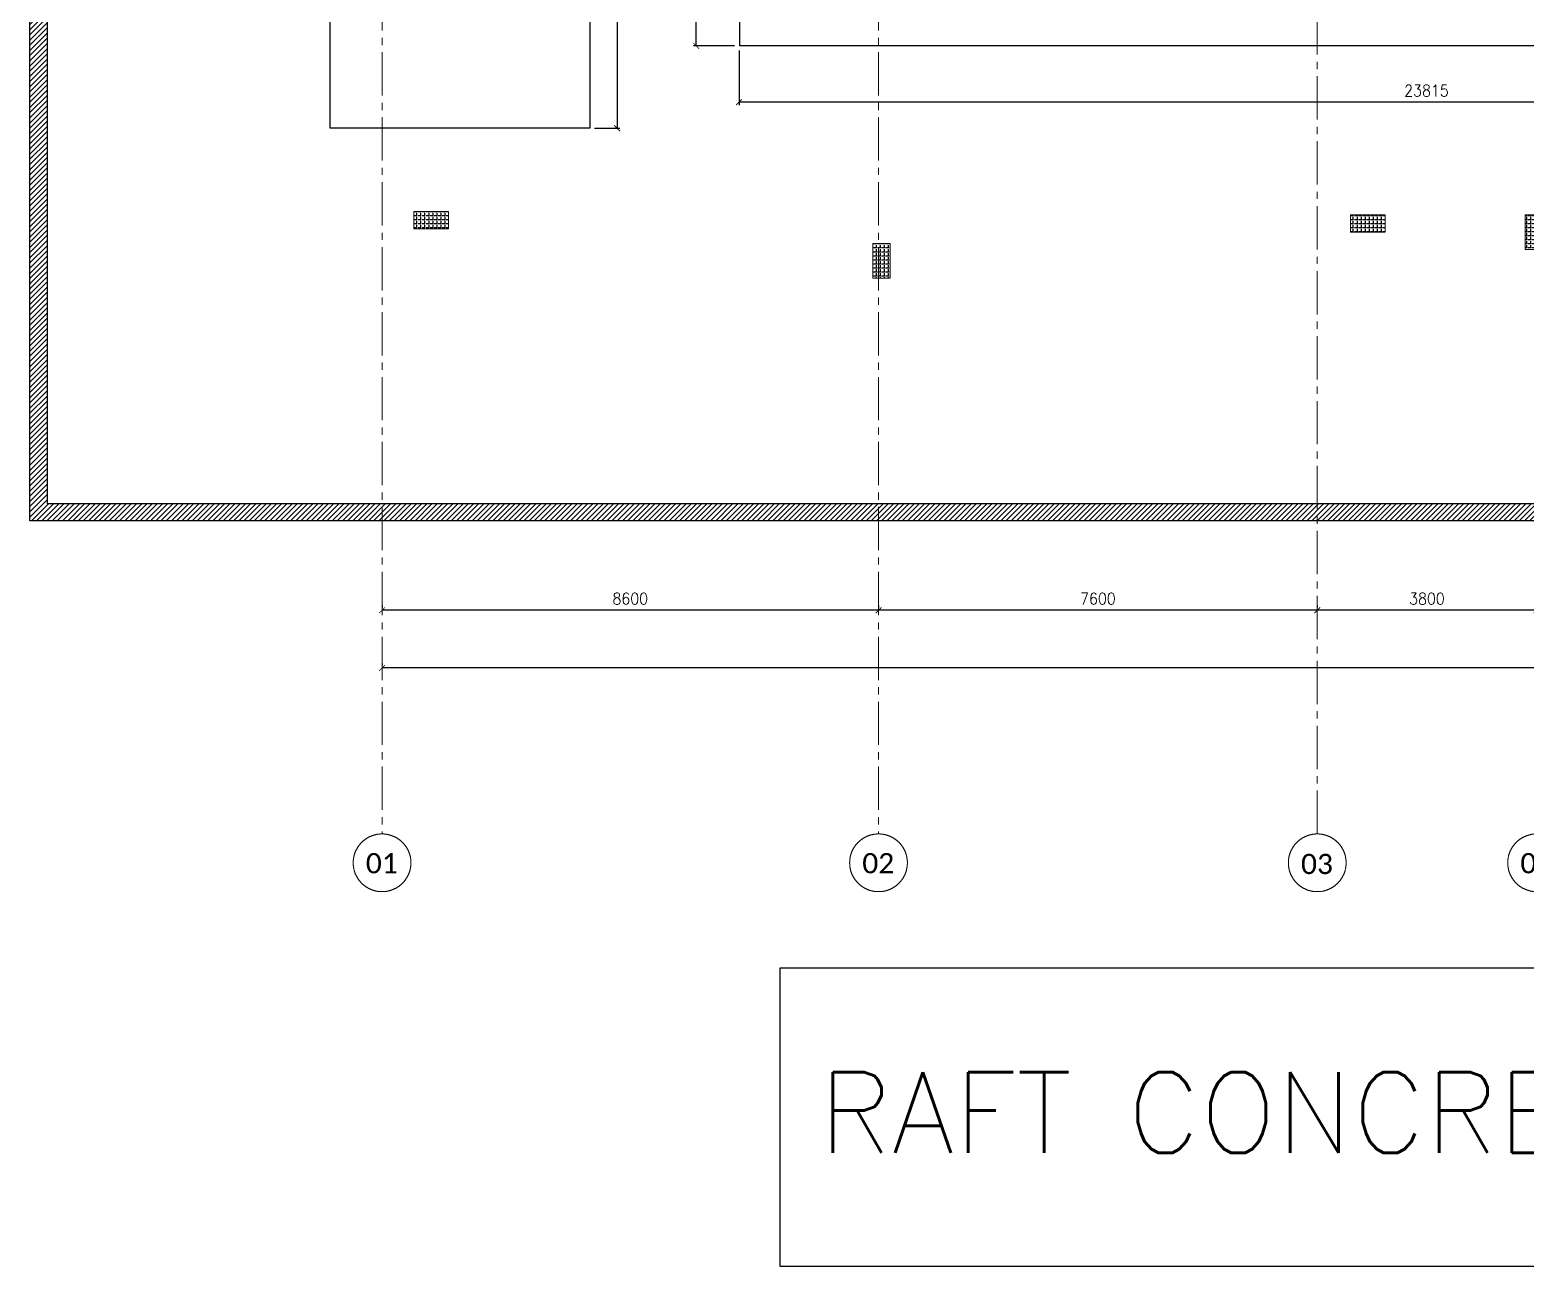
# Model space of a CAD drawing. Header units: millimetres. Extents: x -967280 to 3852, y 2833 to 1955156.
# Drawn here: x -646929 to -621011, y 365125 to 386540 of the extents above; entities that cross this region are included whole.
import ezdxf

# ---------------------------------------------------------------- set-up
doc = ezdxf.new("R2010")
doc.units = ezdxf.units.MM
doc.header["$LTSCALE"] = 1000
doc.header["$PDMODE"] = 35
doc.header["$PDSIZE"] = 25
doc.linetypes.add('Columns_Structural070816$0$CENTER2', pattern=[1.125, 0.75, -0.125, 0.125, -0.125])
doc.linetypes.add('HRZN_Line-Ptrn-Sold', pattern=[9144001.0, 9144000.0, -1])
for name, color, linetype in [('_N-DIM 3', 7, 'Continuous'), ('A-ANNO-TEXT-25', 7, 'Continuous'), ('R.C. footing', 4, 'Continuous'), ('S - BATH Hach', 1, 'Continuous'), ('S - col hach', 1, 'Continuous'), ('S -Beams', 2, 'Continuous'), ('st_cir_mesh', 2, 'Continuous')]:
    doc.layers.add(name, color=color, linetype=linetype)
for name, color, linetype, lineweight in [('A-AX-ATT-100', 7, 'HRZN_Line-Ptrn-Sold', 18), ('S - column', 6, 'Continuous', 60), ('ST-000-AXIS', 9, 'Columns_Structural070816$0$CENTER2', 9)]:
    doc.layers.add(name, color=color, linetype=linetype, lineweight=lineweight)
doc.styles.add('Calibri_2', font='calibri.ttf', dxfattribs={"height": 300})
doc.styles.add('ROMANC', font='romanc.shx')
doc.styles.add('TUNELNO', font='romans.shx', dxfattribs={"width": 0.9})
doc.dimstyles.new('Copy(2) of DSEC', dxfattribs={"dimtxt": 200, "dimasz": 100, "dimexe": 50, "dimexo": 80, "dimgap": 100, "dimtad": 1, "dimdec": 0, "dimrnd": 5, "dimzin": 0, "dimdsep": 46, "dimtxsty": 'TUNELNO', "dimblk": 'ARCHTICK', "dimcen": 0.09, "dimclrd": 1, "dimclre": 1, "dimclrt": 3, "dimadec": 0, "dimazin": 0, "dimtfac": 0.78125, "dimtdec": 0, "dimtix": 1, "dimtmove": 2, "dimatfit": 3, "dimldrblk": 'ARCHTICK', "dimfxl": 1, "dimtolj": 1, "dimtzin": 0, "dimarcsym": 0})

# ---------------------------------------------------------------- blocks, each defined once
blk = doc.blocks.new('A$C46269fcd new')
at = {"layer": 'S - BATH Hach', "ltscale": 30, "transparency": 33554483}
h = blk.add_hatch(dxfattribs=at)
h.set_pattern_fill('ANSI31', color=1, scale=20)
h.set_pattern_definition([(45, (643184.17, -484711.8), (-44.9012806, 44.9012806), [])])
h.paths.add_polyline_path([(47835, 35800), (47835, -9200), (-6100, -9200), (-6100, 35800), (-5800, 35800), (-5800, -8900), (47535, -8900), (47535, 35800)])
at = {"layer": 'S - col hach', "true_color": 0xcd6928}
h = blk.add_hatch(dxfattribs=at)
h.set_pattern_fill('ANGLE', color=32, scale=10, angle=90)
h.set_pattern_definition([(90, (-414260.14, -510339.72), (-69.85, 4e-15), [50.8, -19.05]), (180, (-414260.14, -510339.72), (-9e-15, -69.85), [50.8, -19.05])])
h.paths.add_polyline_path([(550, -3843), (550, -4143), (1150, -4143), (1150, -3843)])
h = blk.add_hatch(dxfattribs=at)
h.set_pattern_fill('ANGLE', color=32, scale=10, angle=90)
h.set_pattern_definition([(90, (-416898.87, -510339.72), (-69.85, 4e-15), [50.8, -19.05]), (180, (-416898.87, -510339.72), (-9e-15, -69.85), [50.8, -19.05])])
h.paths.add_polyline_path([(16774, -3900), (16774, -4200), (17374, -4200), (17374, -3900)])
h = blk.add_hatch(dxfattribs=at)
h.set_pattern_fill('ANGLE', color=32, scale=10, angle=90)
h.set_pattern_definition([(90, (-416898.87, -510339.72), (-69.85, 4e-15), [50.8, -19.05]), (180, (-416898.87, -510339.72), (-9e-15, -69.85), [50.8, -19.05])])
h.paths.add_polyline_path([(20100, -3900), (19800, -3900), (19800, -4500), (20100, -4500)])
h = blk.add_hatch(dxfattribs=at)
h.set_pattern_fill('ANGLE', color=32, scale=10, angle=90)
h.set_pattern_definition([(90, (-416848.87, -510339.72), (-69.85, 4e-15), [50.8, -19.05]), (180, (-416848.87, -510339.72), (-9e-15, -69.85), [50.8, -19.05])])
h.paths.add_polyline_path([(8800, -4400), (8500, -4400), (8500, -5000), (8800, -5000)])
at = {"layer": 'R.C. footing', "color": 4, "ltscale": 30}
blk.add_lwpolyline([(47835, 35800), (47835, -9200), (-6100, -9200), (-6100, 35800), (-5800, 35800), (-5800, -8900), (47535, -8900), (47535, 35800)], close=True, dxfattribs=at)
at = {"layer": 'S - column', "lineweight": 15}
for points in [[(550, -3843), (550, -4143), (1150, -4143), (1150, -3843)], [(16774, -3900), (16774, -4200), (17374, -4200), (17374, -3900)], [(20100, -3900), (19800, -3900), (19800, -4500), (20100, -4500)], [(8800, -4400), (8500, -4400), (8500, -5000), (8800, -5000)]]:
    blk.add_lwpolyline(points, close=True, dxfattribs=at)
blk = doc.blocks.new('_ArchTick')
at = {"color": 0, "linetype": 'ByBlock', "const_width": 0.15}
blk.add_lwpolyline([(-0.5, -0.5), (0.5, 0.5)], dxfattribs=at)
blk = doc.blocks.new('*D486')
at = {"layer": '_N-DIM 3', "color": 1, "lineweight": -2, "ltscale": 30, "transparency": 16777216}
for p, q in [((-637149, 389337), (-636707, 389337)), ((-636757, 389337), (-636757, 384837)), ((-637149, 384837), (-636707, 384837))]:
    blk.add_line(p, q, dxfattribs=at)
at = {"layer": 'Defpoints', "color": 0, "ltscale": 30, "transparency": 16777216}
for p in [(-637229, 389337), (-637229, 384837), (-636757, 384837)]:
    blk.add_point(p, dxfattribs=at)
at = {"layer": '_N-DIM 3', "color": 1, "lineweight": -2, "ltscale": 30, "transparency": 16777216, "xscale": 100, "yscale": 100, "zscale": 100}
for p, rotation in [((-636757, 389337), 90), ((-636757, 384837), 270)]:
    blk.add_blockref('_ArchTick', p, dxfattribs=dict(at, rotation=rotation))
at = {"layer": '_N-DIM 3', "color": 3, "ltscale": 30, "transparency": 16777216, "insert": (-636957, 387087), "char_height": 200, "attachment_point": 5, "rotation": 90, "style": 'TUNELNO'}
blk.add_mtext('\\A1;4500', dxfattribs=at)
blk = doc.blocks.new('*D499')
at = {"layer": '_N-DIM 3', "color": 1, "lineweight": -2, "ltscale": 30, "transparency": 16777216}
for p, q in [((-634645, 386182), (-634645, 385238)), ((-610829, 386182), (-610829, 385238)), ((-610829, 385288), (-634645, 385288))]:
    blk.add_line(p, q, dxfattribs=at)
at = {"layer": 'Defpoints', "color": 0, "ltscale": 30, "transparency": 16777216}
for p in [(-634645, 386262), (-610829, 386262), (-634645, 385288)]:
    blk.add_point(p, dxfattribs=at)
at = {"layer": '_N-DIM 3', "color": 1, "lineweight": -2, "ltscale": 30, "transparency": 16777216, "xscale": 100, "yscale": 100, "zscale": 100, "rotation": 180}
blk.add_blockref('_ArchTick', (-634645, 385288), dxfattribs=at)
at = {"layer": '_N-DIM 3', "color": 1, "lineweight": -2, "ltscale": 30, "transparency": 16777216, "xscale": 100, "yscale": 100, "zscale": 100}
blk.add_blockref('_ArchTick', (-610829, 385288), dxfattribs=at)
at = {"layer": '_N-DIM 3', "color": 3, "ltscale": 30, "transparency": 16777216, "insert": (-622737, 385488), "char_height": 200, "attachment_point": 5, "style": 'TUNELNO'}
blk.add_mtext('\\A1;23815', dxfattribs=at)
blk = doc.blocks.new('*D500')
at = {"layer": '_N-DIM 3', "color": 1, "lineweight": -2, "ltscale": 30, "transparency": 16777216}
for p, q in [((-634712, 414787), (-635435, 414787)), ((-635385, 386262), (-635385, 414787)), ((-634725, 386262), (-635435, 386262))]:
    blk.add_line(p, q, dxfattribs=at)
at = {"layer": 'Defpoints', "color": 0, "ltscale": 30, "transparency": 16777216}
for p in [(-635385, 414787), (-634632, 414787), (-634645, 386262)]:
    blk.add_point(p, dxfattribs=at)
at = {"layer": '_N-DIM 3', "color": 1, "lineweight": -2, "ltscale": 30, "transparency": 16777216, "xscale": 100, "yscale": 100, "zscale": 100}
for p, rotation in [((-635385, 414787), 90), ((-635385, 386262), 270)]:
    blk.add_blockref('_ArchTick', p, dxfattribs=dict(at, rotation=rotation))
at = {"layer": '_N-DIM 3', "color": 3, "ltscale": 30, "transparency": 16777216, "insert": (-635585, 400525), "char_height": 200, "attachment_point": 5, "rotation": 90, "style": 'TUNELNO'}
blk.add_mtext('\\A1;28525', dxfattribs=at)
blk = doc.blocks.new('*D1517')
at = {"layer": '_N-DIM 3', "color": 1, "linetype": 'Continuous', "lineweight": -2, "ltscale": 30, "transparency": 16777216}
for p, q in [((533099, 699769), (533099, 699739)), ((536899, 699689), (533099, 699689)), ((536899, 699769), (536899, 699739))]:
    blk.add_line(p, q, dxfattribs=at)
at = {"layer": 'Defpoints', "color": 0, "linetype": 'Continuous', "ltscale": 30, "transparency": 16777216}
for p in [(533099, 699689), (533099, 699689), (536899, 699689)]:
    blk.add_point(p, dxfattribs=at)
at = {"layer": '_N-DIM 3', "color": 1, "linetype": 'Continuous', "lineweight": -2, "ltscale": 30, "transparency": 16777216, "xscale": 100, "yscale": 100, "zscale": 100, "rotation": 180}
blk.add_blockref('_ArchTick', (533099, 699689), dxfattribs=at)
at = {"layer": '_N-DIM 3', "color": 1, "linetype": 'Continuous', "lineweight": -2, "ltscale": 30, "transparency": 16777216, "xscale": 100, "yscale": 100, "zscale": 100}
blk.add_blockref('_ArchTick', (536899, 699689), dxfattribs=at)
at = {"layer": '_N-DIM 3', "color": 3, "linetype": 'Continuous', "ltscale": 30, "transparency": 16777216, "insert": (534999, 699889), "char_height": 200, "attachment_point": 5, "style": 'TUNELNO'}
blk.add_mtext('\\A1;3800', dxfattribs=at)
blk = doc.blocks.new('*D1518')
at = {"layer": '_N-DIM 3', "color": 1, "linetype": 'Continuous', "lineweight": -2, "ltscale": 30, "transparency": 16777216}
for p, q in [((525499, 699769), (525499, 699739)), ((533099, 699689), (525499, 699689)), ((533099, 699769), (533099, 699739))]:
    blk.add_line(p, q, dxfattribs=at)
at = {"layer": 'Defpoints', "color": 0, "linetype": 'Continuous', "ltscale": 30, "transparency": 16777216}
for p in [(525499, 699689), (525499, 699689), (533099, 699689)]:
    blk.add_point(p, dxfattribs=at)
at = {"layer": '_N-DIM 3', "color": 1, "linetype": 'Continuous', "lineweight": -2, "ltscale": 30, "transparency": 16777216, "xscale": 100, "yscale": 100, "zscale": 100, "rotation": 180}
blk.add_blockref('_ArchTick', (525499, 699689), dxfattribs=at)
at = {"layer": '_N-DIM 3', "color": 1, "linetype": 'Continuous', "lineweight": -2, "ltscale": 30, "transparency": 16777216, "xscale": 100, "yscale": 100, "zscale": 100}
blk.add_blockref('_ArchTick', (533099, 699689), dxfattribs=at)
at = {"layer": '_N-DIM 3', "color": 3, "linetype": 'Continuous', "ltscale": 30, "transparency": 16777216, "insert": (529299, 699889), "char_height": 200, "attachment_point": 5, "style": 'TUNELNO'}
blk.add_mtext('\\A1;7600', dxfattribs=at)
blk = doc.blocks.new('*D1519')
at = {"layer": '_N-DIM 3', "color": 1, "linetype": 'Continuous', "lineweight": -2, "ltscale": 30, "transparency": 16777216}
for p, q in [((516899, 699769), (516899, 699739)), ((525499, 699689), (516899, 699689)), ((525499, 699769), (525499, 699739))]:
    blk.add_line(p, q, dxfattribs=at)
at = {"layer": 'Defpoints', "color": 0, "linetype": 'Continuous', "ltscale": 30, "transparency": 16777216}
for p in [(516899, 699689), (516899, 699689), (525499, 699689)]:
    blk.add_point(p, dxfattribs=at)
at = {"layer": '_N-DIM 3', "color": 1, "linetype": 'Continuous', "lineweight": -2, "ltscale": 30, "transparency": 16777216, "xscale": 100, "yscale": 100, "zscale": 100, "rotation": 180}
blk.add_blockref('_ArchTick', (516899, 699689), dxfattribs=at)
at = {"layer": '_N-DIM 3', "color": 1, "linetype": 'Continuous', "lineweight": -2, "ltscale": 30, "transparency": 16777216, "xscale": 100, "yscale": 100, "zscale": 100}
blk.add_blockref('_ArchTick', (525499, 699689), dxfattribs=at)
at = {"layer": '_N-DIM 3', "color": 3, "linetype": 'Continuous', "ltscale": 30, "transparency": 16777216, "insert": (521199, 699889), "char_height": 200, "attachment_point": 5, "style": 'TUNELNO'}
blk.add_mtext('\\A1;8600', dxfattribs=at)
blk = doc.blocks.new('*D1520')
at = {"layer": '_N-DIM 3', "color": 1, "linetype": 'Continuous', "lineweight": -2, "ltscale": 30, "transparency": 16777216}
for p, q in [((516899, 698769), (516899, 698739)), ((563099, 698769), (563099, 698739)), ((563099, 698689), (516899, 698689))]:
    blk.add_line(p, q, dxfattribs=at)
at = {"layer": 'Defpoints', "color": 0, "linetype": 'Continuous', "ltscale": 30, "transparency": 16777216}
for p in [(516899, 698689), (516899, 698689), (563099, 698689)]:
    blk.add_point(p, dxfattribs=at)
at = {"layer": '_N-DIM 3', "color": 1, "linetype": 'Continuous', "lineweight": -2, "ltscale": 30, "transparency": 16777216, "xscale": 100, "yscale": 100, "zscale": 100, "rotation": 180}
blk.add_blockref('_ArchTick', (516899, 698689), dxfattribs=at)
at = {"layer": '_N-DIM 3', "color": 1, "linetype": 'Continuous', "lineweight": -2, "ltscale": 30, "transparency": 16777216, "xscale": 100, "yscale": 100, "zscale": 100}
blk.add_blockref('_ArchTick', (563099, 698689), dxfattribs=at)
at = {"layer": '_N-DIM 3', "color": 3, "linetype": 'Continuous', "ltscale": 30, "transparency": 16777216, "insert": (539999, 698889), "char_height": 200, "attachment_point": 5, "style": 'TUNELNO'}
blk.add_mtext('\\A1;46200', dxfattribs=at)
blk = doc.blocks.new('Grid - HRZN_G-Datm-Grid-Head-1554275-FIRST FLOOR FFL_1_')
at = {"layer": 'A-AX-ATT-100'}
blk.add_circle((0, 0), 5, dxfattribs=at)
blk = doc.blocks.new('AXES-00')
at = {"layer": 'ST-000-AXIS'}
for p, q in [((516898.9, 750979.6), (516898.9, 695813.8)), ((525498.9, 750979.6), (525498.9, 695813.8)), ((533098.9, 695813.8), (533098.9, 750979.6))]:
    blk.add_line(p, q, dxfattribs=at)
at = {"layer": 'A-AX-ATT-100', "xscale": 99.99999999999993, "yscale": 99.99999999999993, "zscale": 99.99999999999993, "rotation": 180}
for p in [(525498.9, 695313.8), (536898.9, 695313.8)]:
    blk.add_blockref('Grid - HRZN_G-Datm-Grid-Head-1554275-FIRST FLOOR FFL_1_', p, dxfattribs=at)
at = {"layer": 'A-AX-ATT-100', "xscale": 99.99999999999993, "yscale": 99.99999999999993, "zscale": 99.99999999999993}
blk.add_blockref('Grid - HRZN_G-Datm-Grid-Head-1554275-FIRST FLOOR FFL_1_', (533098.9, 695313.8), dxfattribs=at)
at = {"layer": 'st_cir_mesh', "xscale": 99.99999999999993, "yscale": 99.99999999999993, "zscale": 99.99999999999993, "rotation": 180}
blk.add_blockref('Grid - HRZN_G-Datm-Grid-Head-1554275-FIRST FLOOR FFL_1_', (516898.9, 695313.8), dxfattribs=at)
at = {"layer": 'A-AX-ATT-100', "linetype": 'Continuous', "lineweight": 13, "char_height": 350, "width": 673.417, "attachment_point": 1, "style": 'Calibri_2'}
for s, insert in [('01', (516618, 695481.8)), ('02', (525218, 695481.8)), ('03', (532817.7, 695468.8)), ('04', (536618, 695481.8))]:
    blk.add_mtext(s, dxfattribs=dict(at, insert=insert))
at = {"layer": '_N-DIM 3', "color": 3, "linetype": 'Continuous', "ltscale": 30}
for base, p1, p2, picture, middle in [((516898.9, 699688.7), (525498.9, 699688.7), (516898.9, 699688.7), '*D1519', (521198.9, 699888.7)), ((525498.9, 699688.7), (533098.9, 699688.7), (525498.9, 699688.7), '*D1518', (529298.9, 699888.7)), ((533098.9, 699688.7), (536898.9, 699688.7), (533098.9, 699688.7), '*D1517', (534998.9, 699888.7)), ((516898.9, 698688.7), (563098.9, 698688.7), (516898.9, 698688.7), '*D1520', (539998.9, 698888.7))]:
    dim = blk.add_linear_dim(base=base, p1=p1, p2=p2, dimstyle='Copy(2) of DSEC', dxfattribs=at)
    dim.commit()
    dim.dimension.update_dxf_attribs({"geometry": picture, "text_midpoint": middle})

msp = doc.modelspace()

# ---------------------------------------------------------------- linework, layer by layer
at = {"layer": 'R.C. footing'}
for points in [[(-610828.7, 393137.4), (-610828.7, 386262.3), (-634632, 386262.3), (-634632, 414787.3), (-610828.7, 414787.3), (-610828.7, 404237.4), (-606038.1, 404237.4), (-606038.1, 396837.4), (-609078.7, 396837.4), (-609078.7, 393137.4)], [(-641728.7, 389337.4), (-637228.7, 389337.4), (-637228.7, 384837.4), (-641728.7, 384837.4)]]:
    msp.add_lwpolyline(points, close=True, dxfattribs=at)
at = {"layer": 'S -Beams'}
msp.add_lwpolyline([(-633938.3, 365125.2), (-601971.8, 365125.2), (-601971.8, 370288), (-633938.3, 370288)], close=True, dxfattribs=at)

# ---------------------------------------------------------------- block references
at = {"layer": '_N-DIM 3', "color": 6, "linetype": 'Continuous', "ltscale": 30}
msp.add_blockref('AXES-00', (-1157727.6, -323202.4), dxfattribs=at)
at = {"layer": 'S - column', "color": 7, "true_color": 0xffffff}
msp.add_blockref('A$C46269fcd new', (-640828.7, 387237.4), dxfattribs=at)

# ---------------------------------------------------------------- texts
at = {"layer": 'A-ANNO-TEXT-25', "insert": (-633258.6, 368485.8), "char_height": 1400, "attachment_point": 1, "style": 'ROMANC'}
msp.add_mtext_dynamic_manual_height_columns('{\\Fsimplex|c0;RAFT CONCRETE DIMENSIONS}', width=31286.765, gutter_width=8268.9, heights=[0], dxfattribs=at)

# ---------------------------------------------------------------- dimensions: what is measured, and where the dimension line sits
at = {"layer": '_N-DIM 3', "ltscale": 30}
for base, p1, p2, picture, middle in [((-635385.5, 414787.3), (-634645.2, 386262.3), (-634632, 414787.3), '*D500', (-635585.5, 400524.8)), ((-636756.8, 384837.4), (-637228.7, 389337.4), (-637228.7, 384837.4), '*D486', (-636956.8, 387087.4))]:
    dim = msp.add_linear_dim(base=base, p1=p1, p2=p2, angle=90, dimstyle='Copy(2) of DSEC', dxfattribs=at)
    dim.commit()
    dim.dimension.update_dxf_attribs({"geometry": picture, "text_midpoint": middle})
dim = msp.add_linear_dim(base=(-634645.2307, 385287.939), p1=(-610828.6901, 386262.303), p2=(-634645.2307, 386262.303), dimstyle='Copy(2) of DSEC', dxfattribs=at)
dim.commit()
dim.dimension.update_dxf_attribs({"geometry": '*D499', "text_midpoint": (-622736.9604, 385487.939)})

doc.saveas('drawing.dxf')
